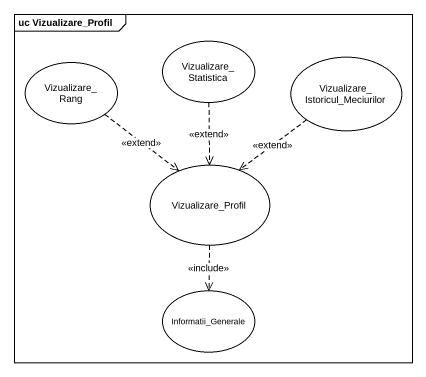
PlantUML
@startuml
mainframe uc Vizualizare_Profil
usecase "Vizualizare_ Rang" as Vizualizare_Rang
usecase "Vizualizare_ Statistica" as Vizualizare_Statistica
usecase "Vizualizare_ Istoricul_Meciurilor" as Vizualizare_Istoricul
usecase Vizualizare_Profil
usecase Informatii_Generale
Vizualizare_Rang ..> Vizualizare_Profil : <<extend>>
Vizualizare_Statistica ..> Vizualizare_Profil : <<extend>>
Vizualizare_Istoricul ..> Vizualizare_Profil : <<extend>>
Vizualizare_Profil ..> Informatii_Generale : <<include>>
@enduml
